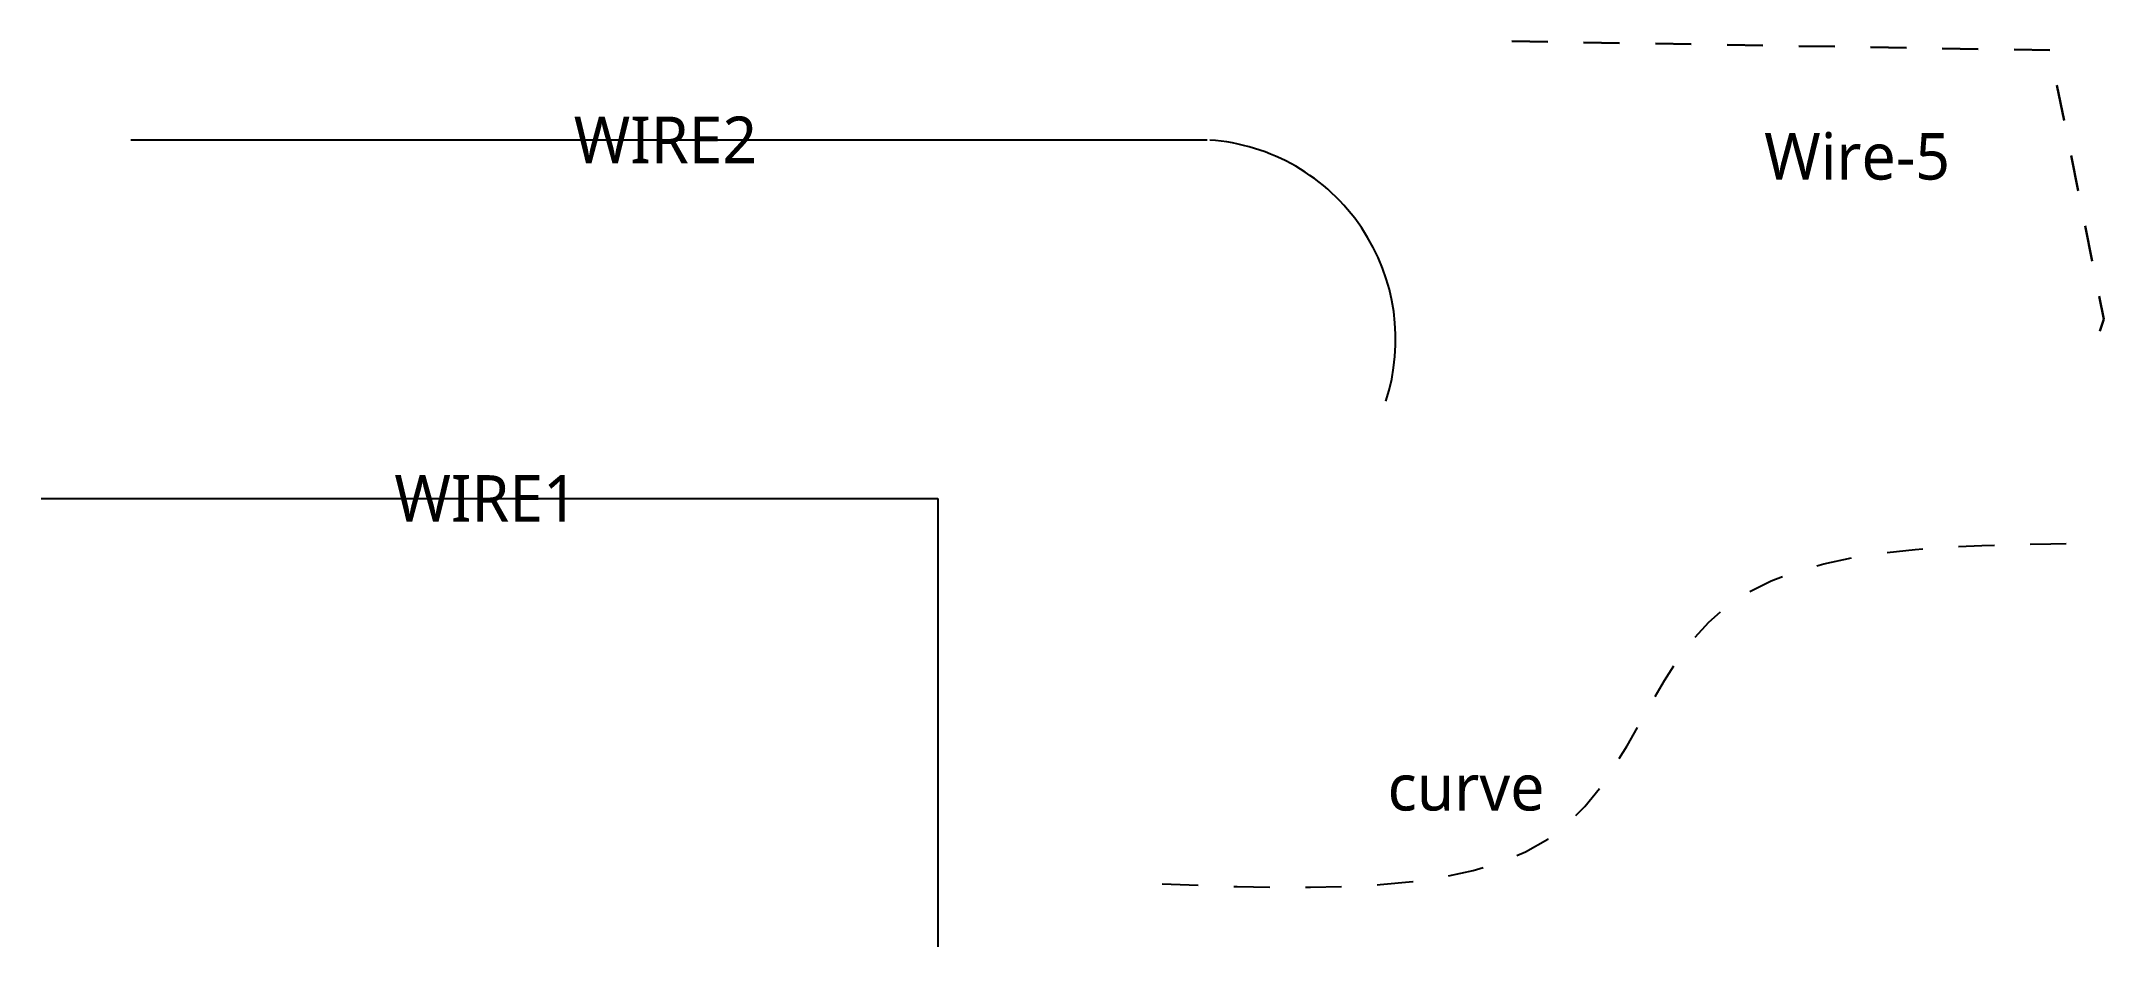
# Model space of a CAD drawing. Header units: inches. Extents: x 0 to 5.75, y 0 to 2.52.
import ezdxf

# ---------------------------------------------------------------- set-up
doc = ezdxf.new("R2010")
doc.units = ezdxf.units.IN
doc.header["$MEASUREMENT"] = 0
doc.linetypes.add('ACAD_ISO05W100', pattern=[0.35, 0.2, -0.05, 0, -0.05, 0, -0.05])
doc.linetypes.add('DASHED2', pattern=[0.2, 0.1, -0.1])
doc.styles.add('LucidaSansRegular_Style', font='LucidaSansRegular.ttf')

msp = doc.modelspace()

# ---------------------------------------------------------------- linework, layer by layer
at = {"color": 216, "linetype": 'ACAD_ISO05W100', "lineweight": 30, "true_color": 0x800080, "flags": 128}
msp.add_lwpolyline([(4.1, 2.525), (5.6, 2.5), (5.75, 1.75), (5.725, 1.675)], dxfattribs=at).dxf.unprotected_set("ltscale", 0)
at = {"color": 162, "linetype": 'Continuous', "lineweight": 25, "true_color": 0x3333cc, "flags": 128}
for points in [[(0.25, 2.25), (3.25, 2.25)], [(0, 1.25), (2.5, 1.25)], [(2.5, 1.25), (2.5, 0)]]:
    msp.add_lwpolyline(points, dxfattribs=at).dxf.unprotected_set("ltscale", 0)
at = {"color": 54, "linetype": 'DASHED2', "lineweight": 25, "flags": 128}
msp.add_lwpolyline([(3.125, 0.175), (3.2301, 0.1712), (3.3344, 0.168), (3.4375, 0.166), (3.5387, 0.1658), (3.6372, 0.168), (3.7326, 0.1732), (3.824, 0.1819), (3.9108, 0.1948), (3.9924, 0.2124), (4.0684, 0.2354), (4.1378, 0.2645), (4.2, 0.3), (4.2548, 0.3424), (4.303, 0.3908), (4.346, 0.444), (4.3849, 0.501), (4.4211, 0.5604), (4.4556, 0.6212), (4.4898, 0.6823), (4.525, 0.7423), (4.5624, 0.8003), (4.6033, 0.8551), (4.6487, 0.9053), (4.7, 0.95), (4.7582, 0.9883), (4.8229, 1.0203), (4.8936, 1.0467), (4.9698, 1.0682), (5.0507, 1.0852), (5.1357, 1.0982), (5.2242, 1.1078), (5.3158, 1.1146), (5.4098, 1.1191), (5.5055, 1.122), (5.6025, 1.1238), (5.7, 1.125)], dxfattribs=at).dxf.unprotected_set("ltscale", 0)
at = {"color": 162, "linetype": 'Continuous', "lineweight": 25, "true_color": 0x3333cc}
msp.add_arc((3.2186, 1.6935), 0.5574, -18, 86, dxfattribs=at).dxf.unprotected_set("ltscale", 0)

# ---------------------------------------------------------------- texts
at = {"color": 162, "linetype": 'Continuous', "true_color": 0x3333cc, "style": 'LucidaSansRegular_Style'}
for s, p in [('WIRE2', (1.4846, 2.185)), ('WIRE1', (0.9846, 1.185))]:
    e = msp.add_text(s, height=0.13004, dxfattribs=at)
    e.set_placement(p)
    e.dxf.unprotected_set("ltscale", 0)
at = {"color": 216, "linetype": 'Continuous', "true_color": 0x800080, "style": 'LucidaSansRegular_Style'}
e = msp.add_text('Wire-5', height=0.13004, dxfattribs=at)
e.set_placement((4.8034, 2.1392))
e.dxf.unprotected_set("ltscale", 0)
at = {"color": 54, "linetype": 'Continuous', "style": 'LucidaSansRegular_Style'}
e = msp.add_text('curve', height=0.13004, dxfattribs=at)
e.set_placement((3.7534, 0.3799))
e.dxf.unprotected_set("ltscale", 0)

doc.saveas('drawing.dxf')
